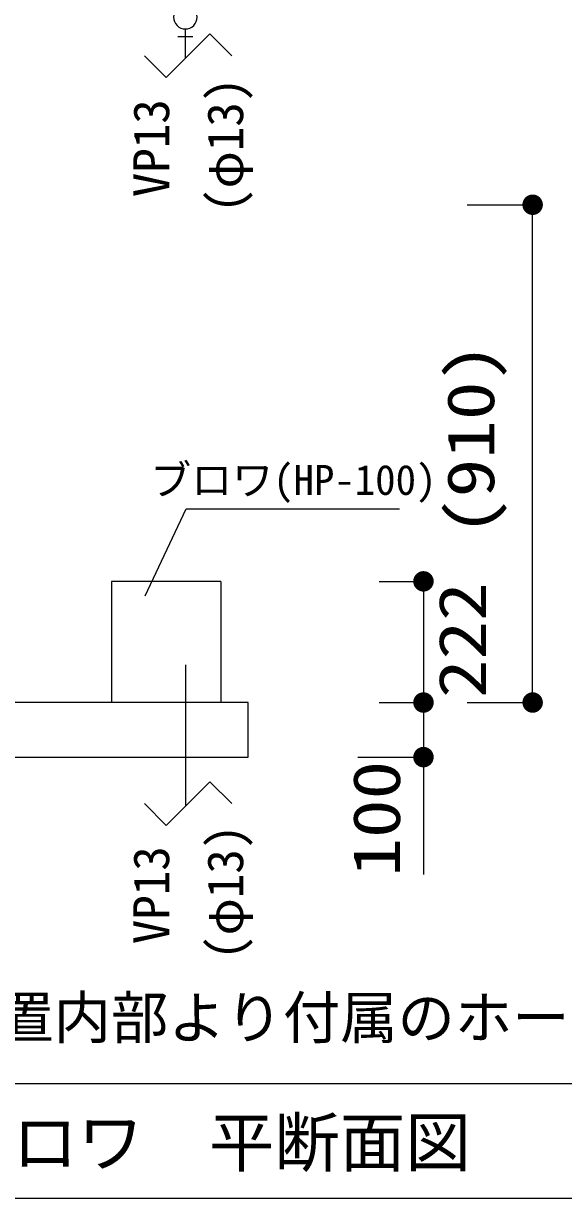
# Model space of a CAD drawing. Units: millimetres, scale not verified. Extents: x -22401 to 8910, y -6308 to 6308.
# Drawn here: x 906 to 1896, y 2638 to 4791 of the extents above; entities that cross this region are included whole.
import ezdxf
from ezdxf.enums import TextEntityAlignment as Align

# ---------------------------------------------------------------- set-up
doc = ezdxf.new("R2010")
doc.units = ezdxf.units.MM
doc.header["$LTSCALE"] = 30
for name, color, linetype, lineweight in [('0-5_機器', 3, 'Continuous', 25), ('0-C_07', 3, 'Continuous', 25), ('1-4_00クル-フ-6寸法', 132, 'Continuous', 25)]:
    doc.layers.add(name, color=color, linetype=linetype, lineweight=lineweight)
doc.styles.add('ＭＳ ゴシック', font='')
doc.styles.get('ＭＳ ゴシック').set_extended_font_data('MS Gothic')

msp = doc.modelspace()

# ---------------------------------------------------------------- linework, layer by layer
at = {"layer": '0-5_機器', "color": 4}
for p, q in [((1128.94, 3742.39), (1203.98, 3901.42)), ((1203.98, 3901.42), (1595.24, 3901.42))]:
    msp.add_line(p, q, dxfattribs=at)
at = {"layer": '0-5_機器', "color": 2}
msp.add_line((1317.7, 3546.84), (217.7, 3546.84), dxfattribs=at)
msp.add_lwpolyline([(217.7, 3446.84), (1317.7, 3446.84), (1317.7, 3546.84)], dxfattribs=at)
at = {"layer": '0-C_07', "color": 6}
for p, q in [((1202.7, 4726.92), (1202.7, 4780.86)), ((1216.2, 4766.46), (1189.2, 4766.46)), ((1202.7, 3615.89), (1202.7, 3356.85))]:
    msp.add_line(p, q, dxfattribs=at)
at = {"layer": '0-C_07'}
for p, q in [((1267.7, 3768.84), (1267.7, 3546.84)), ((2571.84, 2848.2), (-607.7, 2848.2)), ((2571.84, 2638.2), (-607.7, 2638.2))]:
    msp.add_line(p, q, dxfattribs=at)
at = {"layer": '0-C_07', "color": 7}
for points in [[(1127.62, 4731.84), (1167.62, 4691.84), (1247.62, 4771.84), (1287.62, 4731.84)], [(1127.62, 3361.77), (1167.62, 3321.77), (1247.62, 3401.77), (1287.62, 3361.77)]]:
    msp.add_lwpolyline(points, dxfattribs=at)
at = {"layer": '0-C_07'}
msp.add_lwpolyline([(1267.7, 3768.84), (1067.7, 3768.84), (1067.7, 3546.84)], dxfattribs=at)
at = {"layer": '0-C_07', "color": 6}
msp.add_arc((1202.7, 4802.46), 21.6, 135, 45, dxfattribs=at)
at = {"layer": '1-4_00クル-フ-6寸法', "color": 4}
for p, q in [((1718.99, 4458.84), (1838.99, 4458.84)), ((1838.99, 3546.84), (1838.99, 4458.84)), ((1557.61, 3768.84), (1638.99, 3768.84)), ((1638.99, 3768.84), (1638.99, 3546.84)), ((1557.61, 3546.84), (1638.99, 3546.84)), ((1557.61, 3546.84), (1638.99, 3546.84)), ((1638.99, 3546.84), (1638.99, 3446.84)), ((1718.99, 3546.84), (1838.99, 3546.84)), ((1518.99, 3446.84), (1638.99, 3446.84)), ((1638.99, 3446.84), (1638.99, 3231.8))]:
    msp.add_line(p, q, dxfattribs=at)
at = {"layer": '1-4_00クル-フ-6寸法'}
for points in [[(1838.99, 4458.84), (1836.64, 4477.44), (1838.99, 4477.59)], [(1838.99, 4458.84), (1838.99, 4477.59), (1841.34, 4477.44)], [(1838.99, 4458.84), (1820.28, 4460.02), (1820.57, 4462.36)], [(1838.99, 4458.84), (1820.28, 4457.66), (1820.28, 4460.02)], [(1838.99, 4458.84), (1820.57, 4455.33), (1820.28, 4457.66)], [(1838.99, 4458.84), (1820.57, 4462.36), (1821.16, 4464.64)], [(1838.99, 4458.84), (1821.16, 4453.05), (1820.57, 4455.33)], [(1838.99, 4458.84), (1821.16, 4464.64), (1822.03, 4466.83)], [(1838.99, 4458.84), (1822.03, 4450.86), (1821.16, 4453.05)], [(1838.99, 4458.84), (1822.03, 4466.83), (1823.16, 4468.89)], [(1838.99, 4458.84), (1823.16, 4448.8), (1822.03, 4450.86)], [(1838.99, 4458.84), (1823.16, 4468.89), (1824.55, 4470.79)], [(1838.99, 4458.84), (1824.55, 4446.89), (1823.16, 4448.8)], [(1838.99, 4458.84), (1824.55, 4470.79), (1826.16, 4472.51)], [(1838.99, 4458.84), (1826.16, 4445.17), (1824.55, 4446.89)], [(1838.99, 4458.84), (1826.16, 4472.51), (1827.97, 4474.01)], [(1838.99, 4458.84), (1827.97, 4443.67), (1826.16, 4445.17)], [(1838.99, 4458.84), (1827.97, 4474.01), (1829.96, 4475.27)], [(1838.99, 4458.84), (1829.96, 4442.41), (1827.97, 4443.67)], [(1838.99, 4458.84), (1829.96, 4475.27), (1832.09, 4476.28)], [(1838.99, 4458.84), (1832.09, 4441.41), (1829.96, 4442.41)], [(1838.99, 4458.84), (1832.09, 4476.28), (1834.33, 4477)], [(1838.99, 4458.84), (1834.33, 4440.68), (1832.09, 4441.41)], [(1838.99, 4458.84), (1834.33, 4477), (1836.64, 4477.44)], [(1838.99, 4458.84), (1836.64, 4440.24), (1834.33, 4440.68)], [(1838.99, 4458.84), (1838.99, 4440.09), (1836.64, 4440.24)], [(1838.99, 4458.84), (1841.34, 4477.44), (1843.66, 4477)], [(1838.99, 4458.84), (1843.66, 4477), (1845.9, 4476.28)], [(1838.99, 4458.84), (1845.9, 4476.28), (1848.03, 4475.27)], [(1838.99, 4458.84), (1848.03, 4475.27), (1850.01, 4474.01)], [(1838.99, 4458.84), (1850.01, 4474.01), (1851.83, 4472.51)], [(1838.99, 4458.84), (1851.83, 4472.51), (1853.44, 4470.79)], [(1838.99, 4458.84), (1853.44, 4470.79), (1854.82, 4468.89)], [(1838.99, 4458.84), (1854.82, 4468.89), (1855.96, 4466.83)], [(1838.99, 4458.84), (1855.96, 4466.83), (1856.83, 4464.64)], [(1838.99, 4458.84), (1856.83, 4464.64), (1857.41, 4462.36)], [(1838.99, 4458.84), (1857.41, 4462.36), (1857.71, 4460.02)], [(1838.99, 4458.84), (1857.71, 4460.02), (1857.71, 4457.66)], [(1838.99, 4458.84), (1841.34, 4440.24), (1838.99, 4440.09)], [(1838.99, 4458.84), (1843.66, 4440.68), (1841.34, 4440.24)], [(1838.99, 4458.84), (1845.9, 4441.41), (1843.66, 4440.68)], [(1838.99, 4458.84), (1848.03, 4442.41), (1845.9, 4441.41)], [(1838.99, 4458.84), (1850.01, 4443.67), (1848.03, 4442.41)], [(1838.99, 4458.84), (1851.83, 4445.17), (1850.01, 4443.67)], [(1838.99, 4458.84), (1853.44, 4446.89), (1851.83, 4445.17)], [(1838.99, 4458.84), (1854.82, 4448.8), (1853.44, 4446.89)], [(1838.99, 4458.84), (1855.96, 4450.86), (1854.82, 4448.8)], [(1838.99, 4458.84), (1856.83, 4453.05), (1855.96, 4450.86)], [(1838.99, 4458.84), (1857.41, 4455.33), (1856.83, 4453.05)], [(1838.99, 4458.84), (1857.71, 4457.66), (1857.41, 4455.33)], [(1638.99, 3768.84), (1620.28, 3770.02), (1620.57, 3772.36)], [(1638.99, 3768.84), (1620.28, 3767.66), (1620.28, 3770.02)], [(1638.99, 3768.84), (1620.57, 3765.33), (1620.28, 3767.66)], [(1638.99, 3768.84), (1620.57, 3772.36), (1621.16, 3774.64)], [(1638.99, 3768.84), (1621.16, 3763.05), (1620.57, 3765.33)], [(1638.99, 3768.84), (1621.16, 3774.64), (1622.03, 3776.83)], [(1638.99, 3768.84), (1622.03, 3760.86), (1621.16, 3763.05)], [(1638.99, 3768.84), (1622.03, 3776.83), (1623.16, 3778.89)], [(1638.99, 3768.84), (1623.16, 3758.8), (1622.03, 3760.86)], [(1638.99, 3768.84), (1623.16, 3778.89), (1624.55, 3780.79)], [(1638.99, 3768.84), (1624.55, 3756.89), (1623.16, 3758.8)], [(1638.99, 3768.84), (1624.55, 3780.79), (1626.16, 3782.51)], [(1638.99, 3768.84), (1626.16, 3755.17), (1624.55, 3756.89)], [(1638.99, 3768.84), (1626.16, 3782.51), (1627.97, 3784.01)], [(1638.99, 3768.84), (1627.97, 3753.67), (1626.16, 3755.17)], [(1638.99, 3768.84), (1627.97, 3784.01), (1629.96, 3785.27)], [(1638.99, 3768.84), (1629.96, 3752.41), (1627.97, 3753.67)], [(1638.99, 3768.84), (1629.96, 3785.27), (1632.09, 3786.28)], [(1638.99, 3768.84), (1632.09, 3751.41), (1629.96, 3752.41)], [(1638.99, 3768.84), (1632.09, 3786.28), (1634.33, 3787)], [(1638.99, 3768.84), (1634.33, 3750.68), (1632.09, 3751.41)], [(1638.99, 3768.84), (1634.33, 3787), (1636.64, 3787.44)], [(1638.99, 3768.84), (1636.64, 3750.24), (1634.33, 3750.68)], [(1638.99, 3768.84), (1636.64, 3787.44), (1638.99, 3787.59)], [(1638.99, 3768.84), (1638.99, 3750.09), (1636.64, 3750.24)], [(1638.99, 3768.84), (1638.99, 3787.59), (1641.34, 3787.44)], [(1638.99, 3768.84), (1641.34, 3787.44), (1643.66, 3787)], [(1638.99, 3768.84), (1643.66, 3787), (1645.9, 3786.28)], [(1638.99, 3768.84), (1645.9, 3786.28), (1648.03, 3785.27)], [(1638.99, 3768.84), (1648.03, 3785.27), (1650.01, 3784.01)], [(1638.99, 3768.84), (1650.01, 3784.01), (1651.83, 3782.51)], [(1638.99, 3768.84), (1651.83, 3782.51), (1653.44, 3780.79)], [(1638.99, 3768.84), (1653.44, 3780.79), (1654.82, 3778.89)], [(1638.99, 3768.84), (1654.82, 3778.89), (1655.96, 3776.83)], [(1638.99, 3768.84), (1655.96, 3776.83), (1656.83, 3774.64)], [(1638.99, 3768.84), (1656.83, 3774.64), (1657.41, 3772.36)], [(1638.99, 3768.84), (1657.41, 3772.36), (1657.71, 3770.02)], [(1638.99, 3768.84), (1657.71, 3770.02), (1657.71, 3767.66)], [(1638.99, 3768.84), (1641.34, 3750.24), (1638.99, 3750.09)], [(1638.99, 3768.84), (1643.66, 3750.68), (1641.34, 3750.24)], [(1638.99, 3768.84), (1645.9, 3751.41), (1643.66, 3750.68)], [(1638.99, 3768.84), (1648.03, 3752.41), (1645.9, 3751.41)], [(1638.99, 3768.84), (1650.01, 3753.67), (1648.03, 3752.41)], [(1638.99, 3768.84), (1651.83, 3755.17), (1650.01, 3753.67)], [(1638.99, 3768.84), (1653.44, 3756.89), (1651.83, 3755.17)], [(1638.99, 3768.84), (1654.82, 3758.8), (1653.44, 3756.89)], [(1638.99, 3768.84), (1655.96, 3760.86), (1654.82, 3758.8)], [(1638.99, 3768.84), (1656.83, 3763.05), (1655.96, 3760.86)], [(1638.99, 3768.84), (1657.41, 3765.33), (1656.83, 3763.05)], [(1638.99, 3768.84), (1657.71, 3767.66), (1657.41, 3765.33)], [(1638.99, 3546.84), (1620.57, 3550.36), (1621.16, 3552.64)], [(1638.99, 3546.84), (1620.57, 3550.36), (1621.16, 3552.64)], [(1638.99, 3546.84), (1621.16, 3552.64), (1622.03, 3554.83)], [(1638.99, 3546.84), (1621.16, 3552.64), (1622.03, 3554.83)], [(1638.99, 3546.84), (1622.03, 3554.83), (1623.16, 3556.89)], [(1638.99, 3546.84), (1622.03, 3554.83), (1623.16, 3556.89)], [(1638.99, 3546.84), (1623.16, 3556.89), (1624.55, 3558.79)], [(1638.99, 3546.84), (1623.16, 3556.89), (1624.55, 3558.79)], [(1638.99, 3546.84), (1624.55, 3558.79), (1626.16, 3560.51)], [(1638.99, 3546.84), (1624.55, 3558.79), (1626.16, 3560.51)], [(1638.99, 3546.84), (1626.16, 3560.51), (1627.97, 3562.01)], [(1638.99, 3546.84), (1626.16, 3560.51), (1627.97, 3562.01)], [(1638.99, 3546.84), (1627.97, 3562.01), (1629.96, 3563.27)], [(1638.99, 3546.84), (1627.97, 3562.01), (1629.96, 3563.27)], [(1638.99, 3546.84), (1629.96, 3563.27), (1632.09, 3564.28)], [(1638.99, 3546.84), (1629.96, 3563.27), (1632.09, 3564.28)], [(1638.99, 3546.84), (1632.09, 3564.28), (1634.33, 3565)], [(1638.99, 3546.84), (1632.09, 3564.28), (1634.33, 3565)], [(1638.99, 3546.84), (1634.33, 3565), (1636.64, 3565.44)], [(1638.99, 3546.84), (1634.33, 3565), (1636.64, 3565.44)], [(1638.99, 3546.84), (1636.64, 3565.44), (1638.99, 3565.59)], [(1638.99, 3546.84), (1636.64, 3565.44), (1638.99, 3565.59)], [(1638.99, 3546.84), (1638.99, 3565.59), (1641.34, 3565.44)], [(1638.99, 3546.84), (1638.99, 3565.59), (1641.34, 3565.44)], [(1638.99, 3546.84), (1641.34, 3565.44), (1643.66, 3565)], [(1638.99, 3546.84), (1641.34, 3565.44), (1643.66, 3565)], [(1638.99, 3546.84), (1643.66, 3565), (1645.9, 3564.28)], [(1638.99, 3546.84), (1643.66, 3565), (1645.9, 3564.28)], [(1638.99, 3546.84), (1645.9, 3564.28), (1648.03, 3563.27)], [(1638.99, 3546.84), (1645.9, 3564.28), (1648.03, 3563.27)], [(1638.99, 3546.84), (1648.03, 3563.27), (1650.01, 3562.01)], [(1638.99, 3546.84), (1648.03, 3563.27), (1650.01, 3562.01)], [(1638.99, 3546.84), (1650.01, 3562.01), (1651.83, 3560.51)], [(1638.99, 3546.84), (1650.01, 3562.01), (1651.83, 3560.51)], [(1638.99, 3546.84), (1651.83, 3560.51), (1653.44, 3558.79)], [(1638.99, 3546.84), (1651.83, 3560.51), (1653.44, 3558.79)], [(1638.99, 3546.84), (1653.44, 3558.79), (1654.82, 3556.89)], [(1638.99, 3546.84), (1653.44, 3558.79), (1654.82, 3556.89)], [(1638.99, 3546.84), (1654.82, 3556.89), (1655.96, 3554.83)], [(1638.99, 3546.84), (1654.82, 3556.89), (1655.96, 3554.83)], [(1638.99, 3546.84), (1655.96, 3554.83), (1656.83, 3552.64)], [(1638.99, 3546.84), (1655.96, 3554.83), (1656.83, 3552.64)], [(1638.99, 3546.84), (1656.83, 3552.64), (1657.41, 3550.36)], [(1638.99, 3546.84), (1656.83, 3552.64), (1657.41, 3550.36)], [(1838.99, 3546.84), (1820.57, 3550.36), (1821.16, 3552.64)], [(1838.99, 3546.84), (1821.16, 3552.64), (1822.03, 3554.83)], [(1838.99, 3546.84), (1822.03, 3554.83), (1823.16, 3556.89)], [(1838.99, 3546.84), (1823.16, 3556.89), (1824.55, 3558.79)], [(1838.99, 3546.84), (1824.55, 3558.79), (1826.16, 3560.51)], [(1838.99, 3546.84), (1826.16, 3560.51), (1827.97, 3562.01)], [(1838.99, 3546.84), (1827.97, 3562.01), (1829.96, 3563.27)], [(1838.99, 3546.84), (1829.96, 3563.27), (1832.09, 3564.28)], [(1838.99, 3546.84), (1832.09, 3564.28), (1834.33, 3565)], [(1838.99, 3546.84), (1834.33, 3565), (1836.64, 3565.44)], [(1838.99, 3546.84), (1836.64, 3565.44), (1838.99, 3565.59)], [(1838.99, 3546.84), (1838.99, 3565.59), (1841.34, 3565.44)], [(1838.99, 3546.84), (1841.34, 3565.44), (1843.66, 3565)], [(1838.99, 3546.84), (1843.66, 3565), (1845.9, 3564.28)], [(1838.99, 3546.84), (1845.9, 3564.28), (1848.03, 3563.27)], [(1838.99, 3546.84), (1848.03, 3563.27), (1850.01, 3562.01)], [(1838.99, 3546.84), (1850.01, 3562.01), (1851.83, 3560.51)], [(1838.99, 3546.84), (1851.83, 3560.51), (1853.44, 3558.79)], [(1838.99, 3546.84), (1853.44, 3558.79), (1854.82, 3556.89)], [(1838.99, 3546.84), (1854.82, 3556.89), (1855.96, 3554.83)], [(1838.99, 3546.84), (1855.96, 3554.83), (1856.83, 3552.64)], [(1838.99, 3546.84), (1856.83, 3552.64), (1857.41, 3550.36)], [(1638.99, 3546.84), (1620.28, 3548.02), (1620.57, 3550.36)], [(1638.99, 3546.84), (1620.28, 3548.02), (1620.57, 3550.36)], [(1638.99, 3546.84), (1620.28, 3545.66), (1620.28, 3548.02)], [(1638.99, 3546.84), (1620.28, 3545.66), (1620.28, 3548.02)], [(1638.99, 3546.84), (1620.57, 3543.33), (1620.28, 3545.66)], [(1638.99, 3546.84), (1620.57, 3543.33), (1620.28, 3545.66)], [(1638.99, 3546.84), (1621.16, 3541.05), (1620.57, 3543.33)], [(1638.99, 3546.84), (1621.16, 3541.05), (1620.57, 3543.33)], [(1638.99, 3546.84), (1622.03, 3538.86), (1621.16, 3541.05)], [(1638.99, 3546.84), (1622.03, 3538.86), (1621.16, 3541.05)], [(1638.99, 3546.84), (1623.16, 3536.8), (1622.03, 3538.86)], [(1638.99, 3546.84), (1623.16, 3536.8), (1622.03, 3538.86)], [(1638.99, 3546.84), (1624.55, 3534.89), (1623.16, 3536.8)], [(1638.99, 3546.84), (1624.55, 3534.89), (1623.16, 3536.8)], [(1638.99, 3546.84), (1626.16, 3533.17), (1624.55, 3534.89)], [(1638.99, 3546.84), (1626.16, 3533.17), (1624.55, 3534.89)], [(1638.99, 3546.84), (1627.97, 3531.67), (1626.16, 3533.17)], [(1638.99, 3546.84), (1627.97, 3531.67), (1626.16, 3533.17)], [(1638.99, 3546.84), (1629.96, 3530.41), (1627.97, 3531.67)], [(1638.99, 3546.84), (1629.96, 3530.41), (1627.97, 3531.67)], [(1638.99, 3546.84), (1632.09, 3529.41), (1629.96, 3530.41)], [(1638.99, 3546.84), (1632.09, 3529.41), (1629.96, 3530.41)], [(1638.99, 3546.84), (1634.33, 3528.68), (1632.09, 3529.41)], [(1638.99, 3546.84), (1634.33, 3528.68), (1632.09, 3529.41)], [(1638.99, 3546.84), (1636.64, 3528.24), (1634.33, 3528.68)], [(1638.99, 3546.84), (1636.64, 3528.24), (1634.33, 3528.68)], [(1638.99, 3546.84), (1638.99, 3528.09), (1636.64, 3528.24)], [(1638.99, 3546.84), (1638.99, 3528.09), (1636.64, 3528.24)], [(1638.99, 3546.84), (1657.41, 3550.36), (1657.71, 3548.02)], [(1638.99, 3546.84), (1657.41, 3550.36), (1657.71, 3548.02)], [(1638.99, 3546.84), (1657.71, 3548.02), (1657.71, 3545.66)], [(1638.99, 3546.84), (1657.71, 3548.02), (1657.71, 3545.66)], [(1638.99, 3546.84), (1641.34, 3528.24), (1638.99, 3528.09)], [(1638.99, 3546.84), (1643.66, 3528.68), (1641.34, 3528.24)], [(1638.99, 3546.84), (1645.9, 3529.41), (1643.66, 3528.68)], [(1638.99, 3546.84), (1648.03, 3530.41), (1645.9, 3529.41)], [(1638.99, 3546.84), (1650.01, 3531.67), (1648.03, 3530.41)], [(1638.99, 3546.84), (1651.83, 3533.17), (1650.01, 3531.67)], [(1638.99, 3546.84), (1653.44, 3534.89), (1651.83, 3533.17)], [(1638.99, 3546.84), (1654.82, 3536.8), (1653.44, 3534.89)], [(1638.99, 3546.84), (1655.96, 3538.86), (1654.82, 3536.8)], [(1638.99, 3546.84), (1656.83, 3541.05), (1655.96, 3538.86)], [(1638.99, 3546.84), (1657.41, 3543.33), (1656.83, 3541.05)], [(1638.99, 3546.84), (1657.71, 3545.66), (1657.41, 3543.33)], [(1638.99, 3546.84), (1641.34, 3528.24), (1638.99, 3528.09)], [(1638.99, 3546.84), (1643.66, 3528.68), (1641.34, 3528.24)], [(1638.99, 3546.84), (1645.9, 3529.41), (1643.66, 3528.68)], [(1638.99, 3546.84), (1648.03, 3530.41), (1645.9, 3529.41)], [(1638.99, 3546.84), (1650.01, 3531.67), (1648.03, 3530.41)], [(1638.99, 3546.84), (1651.83, 3533.17), (1650.01, 3531.67)], [(1638.99, 3546.84), (1653.44, 3534.89), (1651.83, 3533.17)], [(1638.99, 3546.84), (1654.82, 3536.8), (1653.44, 3534.89)], [(1638.99, 3546.84), (1655.96, 3538.86), (1654.82, 3536.8)], [(1638.99, 3546.84), (1656.83, 3541.05), (1655.96, 3538.86)], [(1638.99, 3546.84), (1657.41, 3543.33), (1656.83, 3541.05)], [(1638.99, 3546.84), (1657.71, 3545.66), (1657.41, 3543.33)], [(1838.99, 3546.84), (1820.28, 3548.02), (1820.57, 3550.36)], [(1838.99, 3546.84), (1820.28, 3545.66), (1820.28, 3548.02)], [(1838.99, 3546.84), (1820.57, 3543.33), (1820.28, 3545.66)], [(1838.99, 3546.84), (1821.16, 3541.05), (1820.57, 3543.33)], [(1838.99, 3546.84), (1822.03, 3538.86), (1821.16, 3541.05)], [(1838.99, 3546.84), (1823.16, 3536.8), (1822.03, 3538.86)], [(1838.99, 3546.84), (1824.55, 3534.89), (1823.16, 3536.8)], [(1838.99, 3546.84), (1826.16, 3533.17), (1824.55, 3534.89)], [(1838.99, 3546.84), (1827.97, 3531.67), (1826.16, 3533.17)], [(1838.99, 3546.84), (1829.96, 3530.41), (1827.97, 3531.67)], [(1838.99, 3546.84), (1832.09, 3529.41), (1829.96, 3530.41)], [(1838.99, 3546.84), (1834.33, 3528.68), (1832.09, 3529.41)], [(1838.99, 3546.84), (1836.64, 3528.24), (1834.33, 3528.68)], [(1838.99, 3546.84), (1838.99, 3528.09), (1836.64, 3528.24)], [(1838.99, 3546.84), (1857.41, 3550.36), (1857.71, 3548.02)], [(1838.99, 3546.84), (1857.71, 3548.02), (1857.71, 3545.66)], [(1838.99, 3546.84), (1841.34, 3528.24), (1838.99, 3528.09)], [(1838.99, 3546.84), (1843.66, 3528.68), (1841.34, 3528.24)], [(1838.99, 3546.84), (1845.9, 3529.41), (1843.66, 3528.68)], [(1838.99, 3546.84), (1848.03, 3530.41), (1845.9, 3529.41)], [(1838.99, 3546.84), (1850.01, 3531.67), (1848.03, 3530.41)], [(1838.99, 3546.84), (1851.83, 3533.17), (1850.01, 3531.67)], [(1838.99, 3546.84), (1853.44, 3534.89), (1851.83, 3533.17)], [(1838.99, 3546.84), (1854.82, 3536.8), (1853.44, 3534.89)], [(1838.99, 3546.84), (1855.96, 3538.86), (1854.82, 3536.8)], [(1838.99, 3546.84), (1856.83, 3541.05), (1855.96, 3538.86)], [(1838.99, 3546.84), (1857.41, 3543.33), (1856.83, 3541.05)], [(1838.99, 3546.84), (1857.71, 3545.66), (1857.41, 3543.33)], [(1638.99, 3446.84), (1620.28, 3448.02), (1620.57, 3450.36)], [(1638.99, 3446.84), (1620.28, 3445.66), (1620.28, 3448.02)], [(1638.99, 3446.84), (1620.57, 3443.33), (1620.28, 3445.66)], [(1638.99, 3446.84), (1620.57, 3450.36), (1621.16, 3452.64)], [(1638.99, 3446.84), (1621.16, 3441.05), (1620.57, 3443.33)], [(1638.99, 3446.84), (1621.16, 3452.64), (1622.03, 3454.83)], [(1638.99, 3446.84), (1622.03, 3438.86), (1621.16, 3441.05)], [(1638.99, 3446.84), (1622.03, 3454.83), (1623.16, 3456.89)], [(1638.99, 3446.84), (1623.16, 3436.8), (1622.03, 3438.86)], [(1638.99, 3446.84), (1623.16, 3456.89), (1624.55, 3458.79)], [(1638.99, 3446.84), (1624.55, 3434.89), (1623.16, 3436.8)], [(1638.99, 3446.84), (1624.55, 3458.79), (1626.16, 3460.51)], [(1638.99, 3446.84), (1626.16, 3433.17), (1624.55, 3434.89)], [(1638.99, 3446.84), (1626.16, 3460.51), (1627.97, 3462.01)], [(1638.99, 3446.84), (1627.97, 3431.67), (1626.16, 3433.17)], [(1638.99, 3446.84), (1627.97, 3462.01), (1629.96, 3463.27)], [(1638.99, 3446.84), (1629.96, 3430.41), (1627.97, 3431.67)], [(1638.99, 3446.84), (1629.96, 3463.27), (1632.09, 3464.28)], [(1638.99, 3446.84), (1632.09, 3429.41), (1629.96, 3430.41)], [(1638.99, 3446.84), (1632.09, 3464.28), (1634.33, 3465)], [(1638.99, 3446.84), (1634.33, 3428.68), (1632.09, 3429.41)], [(1638.99, 3446.84), (1634.33, 3465), (1636.64, 3465.44)], [(1638.99, 3446.84), (1636.64, 3428.24), (1634.33, 3428.68)], [(1638.99, 3446.84), (1636.64, 3465.44), (1638.99, 3465.59)], [(1638.99, 3446.84), (1638.99, 3428.09), (1636.64, 3428.24)], [(1638.99, 3446.84), (1638.99, 3465.59), (1641.34, 3465.44)], [(1638.99, 3446.84), (1641.34, 3465.44), (1643.66, 3465)], [(1638.99, 3446.84), (1643.66, 3465), (1645.9, 3464.28)], [(1638.99, 3446.84), (1645.9, 3464.28), (1648.03, 3463.27)], [(1638.99, 3446.84), (1648.03, 3463.27), (1650.01, 3462.01)], [(1638.99, 3446.84), (1650.01, 3462.01), (1651.83, 3460.51)], [(1638.99, 3446.84), (1651.83, 3460.51), (1653.44, 3458.79)], [(1638.99, 3446.84), (1653.44, 3458.79), (1654.82, 3456.89)], [(1638.99, 3446.84), (1654.82, 3456.89), (1655.96, 3454.83)], [(1638.99, 3446.84), (1655.96, 3454.83), (1656.83, 3452.64)], [(1638.99, 3446.84), (1656.83, 3452.64), (1657.41, 3450.36)], [(1638.99, 3446.84), (1657.41, 3450.36), (1657.71, 3448.02)], [(1638.99, 3446.84), (1657.71, 3448.02), (1657.71, 3445.66)], [(1638.99, 3446.84), (1641.34, 3428.24), (1638.99, 3428.09)], [(1638.99, 3446.84), (1643.66, 3428.68), (1641.34, 3428.24)], [(1638.99, 3446.84), (1645.9, 3429.41), (1643.66, 3428.68)], [(1638.99, 3446.84), (1648.03, 3430.41), (1645.9, 3429.41)], [(1638.99, 3446.84), (1650.01, 3431.67), (1648.03, 3430.41)], [(1638.99, 3446.84), (1651.83, 3433.17), (1650.01, 3431.67)], [(1638.99, 3446.84), (1653.44, 3434.89), (1651.83, 3433.17)], [(1638.99, 3446.84), (1654.82, 3436.8), (1653.44, 3434.89)], [(1638.99, 3446.84), (1655.96, 3438.86), (1654.82, 3436.8)], [(1638.99, 3446.84), (1656.83, 3441.05), (1655.96, 3438.86)], [(1638.99, 3446.84), (1657.41, 3443.33), (1656.83, 3441.05)], [(1638.99, 3446.84), (1657.71, 3445.66), (1657.41, 3443.33)]]:
    msp.add_solid(points, dxfattribs=at)

# ---------------------------------------------------------------- texts
at = {"layer": '0-C_07', "color": 4, "style": 'ＭＳ ゴシック'}
for s, p in [('(φ13)', (1328.44, 4443.84)), ('VP13', (1192.89, 4472.59)), ('(φ13)', (1328.44, 3075.31)), ('VP13', (1192.89, 3104.06))]:
    msp.add_text(s, height=65.98, rotation=90, dxfattribs=at).set_placement(p, align=Align.BOTTOM_LEFT)
for s, height, p in [('ブロワ(HP-100)', 54.99, (1138.49, 3910.78)), ('※PF22については、リン除去装置内部より付属のホースを通します。', 76.98, (-613.07, 2908.17)), ('参考図：リン除去装置、ブロワ\u3000平断面図', 87.98, (-554.4, 2670.68))]:
    msp.add_text(s, height=height, dxfattribs=at).set_placement(p, align=Align.BOTTOM_LEFT)
at = {"layer": '1-4_00クル-フ-6寸法', "color": 3, "style": 'ＭＳ ゴシック', "width": 1.2}
for s, p in [('(910)', (1794.57, 3851.98)), ('222', (1779.4, 3554.98)), ('100', (1622.05, 3227.81))]:
    msp.add_text(s, height=86.66, rotation=90, dxfattribs=at).set_placement(p, align=Align.BOTTOM_LEFT)

doc.saveas('drawing.dxf')
